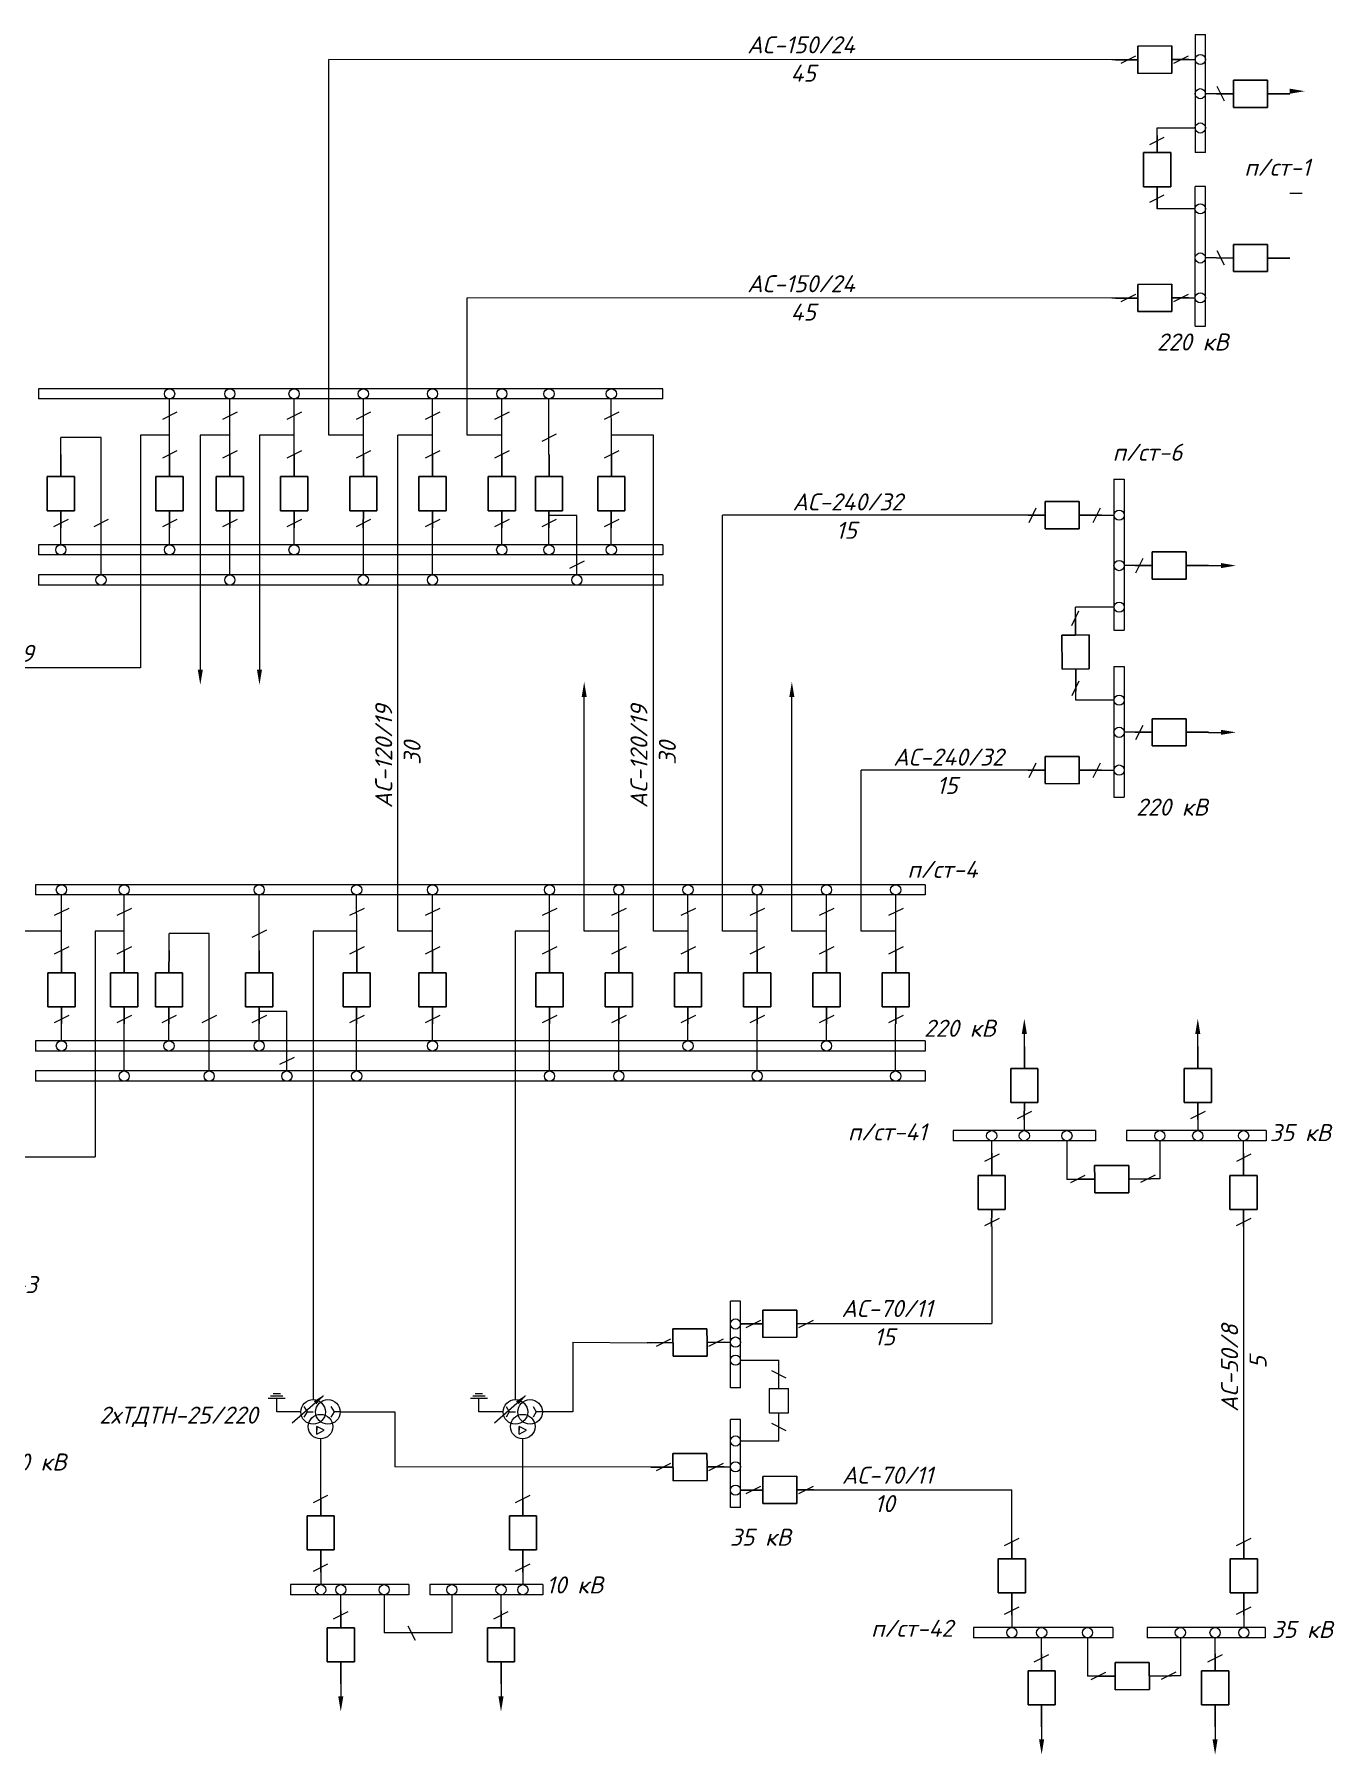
# Model space of a CAD drawing. Header units: millimetres. Extents: x 261 to 2717, y -1617 to -131.
# Drawn here: x 1556 to 1938, y -643 to -138 of the extents above; entities that cross this region are included whole.
import ezdxf

# ---------------------------------------------------------------- set-up
doc = ezdxf.new("R2010")
doc.units = ezdxf.units.MM
doc.layers.add('СХЕМА1', color=7, linetype='Continuous')
for name, color, linetype, lineweight in [('текст', 6, 'Continuous', 30), ('тонкая', 7, 'Continuous', 20), ('штриховка', 2, 'Continuous', 20)]:
    doc.layers.add(name, color=color, linetype=linetype, lineweight=lineweight)
doc.styles.add('ГОСТ', font='isocpeui.ttf')

# ---------------------------------------------------------------- blocks, each defined once
blk = doc.blocks.new('Выключатель')
for p, q in [((0, 10), (0, 16.5)), ((-4, 0), (-4, 10)), ((-4, 10), (4, 10)), ((4, 0), (4, 10)), ((0, 0), (-4, 0)), ((0, 0), (4, 0)), ((0, -5), (0, 0))]:
    blk.add_line(p, q)

msp = doc.modelspace()

# ---------------------------------------------------------------- linework, layer by layer
at = {"lineweight": 15}
for centre in [(1898.79, -145.16), (1898.79, -155.21), (1898.79, -165.27), (1898.79, -189.01), (1898.79, -203.44), (1898.79, -215.13), (1596.17, -243.33), (1613.86, -243.33), (1632.72, -243.33), (1653.05, -243.33), (1673.37, -243.33), (1693.7, -243.33), (1707.56, -243.33), (1725.86, -243.33), (1874.93, -278.96), (1564.22, -289.15), (1596.17, -289.15), (1632.72, -289.15), (1693.69, -289.15), (1707.56, -289.15), (1725.86, -289.15), (1725.86, -289.15), (1874.93, -293.76), (1576.03, -298), (1613.86, -298), (1653.05, -298), (1673.37, -298), (1715.72, -298), (1874.93, -305.99), (1874.93, -333.27), (1874.93, -342.72), (1874.93, -353.81), (1564.4, -388.99), (1582.83, -388.99), (1622.45, -388.99), (1651.09, -388.99), (1673.38, -388.99), (1707.72, -388.99), (1728.05, -388.99), (1748.37, -388.99), (1768.7, -388.99), (1789.02, -388.99), (1809.35, -388.99), (1564.4, -434.81), (1595.99, -434.81), (1622.45, -434.81), (1673.37, -434.81), (1748.37, -434.81), (1789.02, -434.81), (1582.83, -443.66), (1607.8, -443.66), (1630.61, -443.66), (1651.09, -443.66), (1707.72, -443.66), (1728.05, -443.66), (1768.69, -443.66), (1809.34, -443.66)]:
    msp.add_circle(centre, 1.5, dxfattribs=at)
at = {"color": 18, "lineweight": 15, "true_color": 0x000000}
for centre in [(1837.54, -461.17), (1847.11, -461.17), (1859.62, -461.17), (1886.89, -461.17), (1898.04, -461.17), (1911.5, -461.17), (1762.32, -516.46), (1762.32, -521.76), (1762.32, -527.07), (1762.32, -550.81), (1762.32, -558.41), (1762.32, -565.25), (1640.53, -594.48), (1646.43, -594.48), (1659.18, -594.48), (1679.04, -594.48), (1693.48, -594.48), (1699.91, -594.48), (1843.46, -607.09), (1852.2, -607.09), (1865.65, -607.09), (1892.93, -607.09), (1903.13, -607.09), (1911.56, -607.09)]:
    msp.add_circle(centre, 1.5, dxfattribs=at)
at = {"layer": 'СХЕМА1', "lineweight": 15}
for p, q in [((1875.55, -146.26), (1879.83, -144.12)), ((1890.99, -146.26), (1895.28, -144.12)), ((1905.93, -157.36), (1903.78, -153.08)), ((1883.94, -170.12), (1888.22, -167.97)), ((1883.94, -187.06), (1888.22, -184.92)), ((1905.93, -205.6), (1903.78, -201.31)), ((1875.55, -216.23), (1879.83, -214.09)), ((1890.99, -216.23), (1895.28, -214.09)), ((1598.33, -248.75), (1594.04, -250.9)), ((1616.01, -248.75), (1611.73, -250.9)), ((1634.88, -248.75), (1630.59, -250.9)), ((1655.2, -248.75), (1650.92, -250.9)), ((1675.53, -248.75), (1671.24, -250.9)), ((1695.85, -248.75), (1691.57, -250.9)), ((1728.02, -248.75), (1723.73, -250.9)), ((1709.71, -255.17), (1705.42, -257.31)), ((1598.33, -260.08), (1594.04, -262.22)), ((1616.01, -260.08), (1611.73, -262.22)), ((1634.88, -260.08), (1630.59, -262.22)), ((1655.2, -260.08), (1650.92, -262.22)), ((1675.53, -260.08), (1671.24, -262.22)), ((1695.85, -260.08), (1691.56, -262.22)), ((1728.02, -260.08), (1723.73, -262.22)), ((1848.49, -281.11), (1850.63, -276.82)), ((1867.35, -281.11), (1869.49, -276.83)), ((1566.38, -280.26), (1562.09, -282.4)), ((1578.18, -280.26), (1573.9, -282.4)), ((1598.33, -280.26), (1594.04, -282.4)), ((1616.01, -280.26), (1611.73, -282.4)), ((1634.88, -280.26), (1630.59, -282.4)), ((1655.2, -280.26), (1650.92, -282.4)), ((1675.53, -280.26), (1671.24, -282.4)), ((1695.85, -280.26), (1691.56, -282.4)), ((1709.71, -280.26), (1705.43, -282.4)), ((1728.02, -280.26), (1723.73, -282.4)), ((1717.88, -292.5), (1713.59, -294.64)), ((1879.9, -295.91), (1882.05, -291.63)), ((1861.06, -311.32), (1863.16, -307.01)), ((1861.15, -331.94), (1863.25, -327.63)), ((1879.9, -344.88), (1882.05, -340.59)), ((1848.49, -355.96), (1850.63, -351.67)), ((1867.35, -355.96), (1869.49, -351.68)), ((1566.55, -394.41), (1562.27, -396.55)), ((1584.99, -394.41), (1580.7, -396.55)), ((1653.25, -394.41), (1648.96, -396.55)), ((1675.53, -394.41), (1671.25, -396.55)), ((1709.88, -394.41), (1705.59, -396.55)), ((1730.2, -394.41), (1725.92, -396.55)), ((1750.53, -394.41), (1746.24, -396.55)), ((1770.85, -394.41), (1766.57, -396.55)), ((1791.18, -394.41), (1786.89, -396.55)), ((1811.5, -394.41), (1807.21, -396.55)), ((1624.6, -400.82), (1620.31, -402.97)), ((1566.55, -405.74), (1562.27, -407.88)), ((1584.99, -405.74), (1580.7, -407.88)), ((1653.25, -405.74), (1648.96, -407.88)), ((1675.53, -405.74), (1671.24, -407.88)), ((1709.88, -405.74), (1705.59, -407.88)), ((1730.2, -405.74), (1725.92, -407.88)), ((1750.53, -405.74), (1746.24, -407.88)), ((1770.85, -405.74), (1766.57, -407.88)), ((1791.18, -405.74), (1786.89, -407.88)), ((1811.5, -405.74), (1807.21, -407.88)), ((1566.55, -425.91), (1562.27, -428.06)), ((1584.99, -425.91), (1580.7, -428.06)), ((1598.14, -425.91), (1593.86, -428.06)), ((1609.95, -425.91), (1605.67, -428.06)), ((1624.61, -425.91), (1620.32, -428.06)), ((1653.25, -425.91), (1648.96, -428.06)), ((1675.53, -425.91), (1671.24, -428.06)), ((1709.88, -425.91), (1705.59, -428.06)), ((1730.2, -425.91), (1725.92, -428.06)), ((1750.53, -425.91), (1746.24, -428.06)), ((1770.85, -425.91), (1766.56, -428.06)), ((1791.17, -425.91), (1786.89, -428.06)), ((1811.5, -425.91), (1807.21, -428.06)), ((1632.77, -438.16), (1628.48, -440.3)), ((1849.27, -454.03), (1844.98, -456.18)), ((1900.2, -454.03), (1895.91, -456.18)), ((1839.69, -466.59), (1835.41, -468.73)), ((1913.65, -466.59), (1909.37, -468.73)), ((1864.93, -472.9), (1860.65, -475.04)), ((1885.55, -472.78), (1881.27, -474.92)), ((1839.69, -485.45), (1835.4, -487.59)), ((1913.65, -485.45), (1909.36, -487.59)), ((1765.44, -517.45), (1769.73, -515.31)), ((1780.89, -517.45), (1785.17, -515.31)), ((1739.08, -522.94), (1743.36, -520.79)), ((1754.52, -522.94), (1758.81, -520.79)), ((1739.08, -559.51), (1743.36, -557.37)), ((1754.52, -559.51), (1758.81, -557.37)), ((1765.44, -566.23), (1769.73, -564.09)), ((1780.89, -566.23), (1785.17, -564.09)), ((1638.38, -568.88), (1642.66, -566.74)), ((1697.76, -568.88), (1702.05, -566.74)), ((1841.31, -581.49), (1845.6, -579.35)), ((1909.41, -581.49), (1913.7, -579.35)), ((1638.37, -589.06), (1642.66, -586.91)), ((1697.76, -589.06), (1702.04, -586.91)), ((1644.28, -603.05), (1648.56, -600.91)), ((1691.33, -603.05), (1695.61, -600.91)), ((1841.3, -601.67), (1845.59, -599.53)), ((1909.4, -601.67), (1913.69, -599.53)), ((1850.05, -615.66), (1854.33, -613.52)), ((1900.98, -615.66), (1905.26, -613.52)), ((1870.96, -618.83), (1866.68, -620.97)), ((1891.59, -618.71), (1887.3, -620.85))]:
    msp.add_line(p, q, dxfattribs=at)
for points in [[(1925.03, -155.22), (1925.03, -153.73), (1929.49, -154.47)], [(1904.83, -294.51), (1904.83, -293.02), (1909.29, -293.77)], [(1604.44, -324.29), (1605.93, -324.29), (1605.18, -328.76)], [(1621.81, -324.29), (1623.3, -324.29), (1622.56, -328.76)], [(1718.64, -332.35), (1717.15, -332.35), (1717.89, -327.89)], [(1779.61, -332.35), (1778.12, -332.35), (1778.87, -327.89)], [(1904.83, -343.47), (1904.83, -341.98), (1909.29, -342.73)], [(1847.86, -431.27), (1846.38, -431.27), (1847.12, -426.8)], [(1898.79, -431.27), (1897.3, -431.27), (1898.05, -426.8)], [(1645.68, -625.82), (1647.17, -625.82), (1646.42, -630.28)], [(1692.73, -625.82), (1694.22, -625.82), (1693.47, -630.28)], [(1851.45, -638.43), (1852.94, -638.43), (1852.2, -642.89)], [(1902.38, -638.43), (1903.87, -638.43), (1903.13, -642.89)]]:
    msp.add_solid(points, dxfattribs=at)
at = {"layer": 'тонкая', "color": 18, "lineweight": 15, "true_color": 0x000000}
for p, q in [((1587.66, -323.8), (1505.29, -323.8)), ((1504.8, -467.34), (1574.27, -467.41)), ((1911.53, -573.78), (1911.53, -491.08)), ((1714.55, -521.76), (1714.55, -542.27)), ((1763.82, -527.07), (1775.02, -527.07)), ((1772.85, -530.13), (1777.14, -532.27)), ((1775.02, -535.37), (1775.02, -527.07)), ((1772.17, -535.37), (1772.17, -542.51)), ((1772.17, -535.37), (1777.88, -535.37)), ((1777.88, -542.51), (1777.88, -535.37)), ((1625.1, -538.28), (1630.14, -538.28)), ((1625.82, -537.56), (1629.42, -537.56)), ((1626.54, -536.84), (1628.7, -536.84)), ((1627.62, -542.27), (1627.62, -538.28)), ((1632.19, -545.43), (1641.21, -537.56)), ((1684.47, -538.28), (1689.51, -538.28)), ((1685.19, -537.56), (1688.79, -537.56)), ((1685.91, -536.84), (1688.07, -536.84)), ((1686.99, -542.27), (1686.99, -538.28)), ((1691.56, -545.43), (1700.59, -537.56)), ((1634.72, -542.27), (1627.62, -542.27)), ((1635.62, -540.72), (1636.52, -542.27)), ((1636.52, -542.27), (1635.62, -543.83)), ((1636.52, -542.27), (1638.32, -542.27)), ((1643.54, -540.72), (1644.44, -542.27)), ((1644.44, -542.27), (1643.54, -543.83)), ((1646.24, -542.27), (1644.44, -542.27)), ((1646.24, -542.27), (1662.32, -542.27)), ((1662.32, -542.27), (1662.32, -558.41)), ((1694.1, -542.27), (1686.99, -542.27)), ((1695, -540.72), (1695.9, -542.27)), ((1695.9, -542.27), (1695, -543.83)), ((1695.9, -542.27), (1697.7, -542.27)), ((1702.92, -540.72), (1703.82, -542.27)), ((1703.82, -542.27), (1702.92, -543.83)), ((1705.62, -542.27), (1703.82, -542.27)), ((1714.55, -542.27), (1705.62, -542.27)), ((1772.17, -542.51), (1777.88, -542.51)), ((1775.02, -550.81), (1775.02, -542.51)), ((1641.57, -547.68), (1639.41, -546.6)), ((1639.41, -546.6), (1639.41, -547.68)), ((1639.41, -548.76), (1639.41, -546.6)), ((1639.41, -548.76), (1641.57, -547.68)), ((1700.94, -547.68), (1698.78, -546.6)), ((1698.78, -546.6), (1698.78, -547.68)), ((1698.79, -548.76), (1698.78, -546.6)), ((1698.79, -548.76), (1700.94, -547.68)), ((1772.85, -545.57), (1777.14, -547.72)), ((1763.82, -550.81), (1775.02, -550.81)), ((1659.18, -595.98), (1659.18, -607.18)), ((1679.04, -595.98), (1679.04, -607.18)), ((1666.1, -605.04), (1668.25, -609.33)), ((1679.04, -607.18), (1659.18, -607.18))]:
    msp.add_line(p, q, dxfattribs=at)
for centre in [(1638.32, -542.27), (1642.64, -542.27), (1697.7, -542.27), (1702.02, -542.27), (1640.48, -546.59), (1699.86, -546.59)]:
    msp.add_circle(centre, 3.6, dxfattribs=at)
for points in [[(1638.52, -539.12), (1639.3, -540.02), (1641.6, -537.22)], [(1697.9, -539.12), (1698.68, -540.02), (1700.98, -537.22)]]:
    msp.add_solid(points, dxfattribs=at)
at = {"layer": 'штриховка', "color": 0, "lineweight": 15}
for p, q in [((1897.29, -137.79), (1897.29, -172.51)), ((1897.29, -137.79), (1900.29, -137.79)), ((1900.29, -172.51), (1900.29, -137.79)), ((1872.85, -145.27), (1642.88, -145.17)), ((1642.89, -255.49), (1642.88, -145.17)), ((1873.93, -145.27), (1872.85, -145.27)), ((1895.43, -145.16), (1897.29, -145.16)), ((1903.53, -155.21), (1900.29, -155.21)), ((1886.1, -165.27), (1897.29, -165.27)), ((1886.1, -167.51), (1886.1, -165.27)), ((1900.29, -172.51), (1897.29, -172.51)), ((1897.29, -223.48), (1897.29, -182.5)), ((1900.29, -182.5), (1897.29, -182.5)), ((1900.29, -223.48), (1900.29, -182.5)), ((1925.03, -184.44), (1928.69, -184.44)), ((1897.29, -189.01), (1886.09, -189.01)), ((1903.53, -203.44), (1900.29, -203.44)), ((1872.85, -215.24), (1683.53, -215.16)), ((1683.54, -255.49), (1683.53, -215.16)), ((1873.93, -215.24), (1872.85, -215.24)), ((1895.43, -215.13), (1897.29, -215.13)), ((1897.29, -223.48), (1900.29, -223.48)), ((1740.96, -241.83), (1557.68, -241.83)), ((1557.68, -241.83), (1557.68, -244.83)), ((1740.96, -244.83), (1740.96, -241.83)), ((1740.96, -244.83), (1557.68, -244.83)), ((1596.18, -256.15), (1596.17, -244.83)), ((1613.86, -256.15), (1613.86, -244.83)), ((1632.73, -256.15), (1632.72, -244.83)), ((1653.05, -256.15), (1653.05, -244.83)), ((1673.38, -256.15), (1673.37, -244.83)), ((1693.7, -256.15), (1693.7, -244.83)), ((1707.56, -256.15), (1707.56, -244.83)), ((1725.87, -256.15), (1725.86, -244.83)), ((1564.23, -261.16), (1564.23, -256.15)), ((1576.03, -256.15), (1564.23, -256.15)), ((1576.03, -296.5), (1576.03, -256.15)), ((1596.18, -255.49), (1587.66, -255.49)), ((1596.18, -261.16), (1596.18, -256.15)), ((1613.86, -255.49), (1605.19, -255.49)), ((1605.19, -255.49), (1605.19, -314.13)), ((1613.86, -261.16), (1613.86, -256.15)), ((1632.73, -255.49), (1622.56, -255.49)), ((1622.56, -255.49), (1622.56, -314.13)), ((1632.73, -261.16), (1632.73, -256.15)), ((1653.05, -255.49), (1642.89, -255.49)), ((1653.05, -261.16), (1653.05, -256.15)), ((1673.38, -255.49), (1663.21, -255.49)), ((1663.22, -401.15), (1663.21, -255.49)), ((1673.38, -261.16), (1673.38, -256.15)), ((1693.7, -255.49), (1683.54, -255.49)), ((1693.7, -261.16), (1693.7, -256.15)), ((1707.56, -261.16), (1707.56, -256.15)), ((1738.21, -255.49), (1725.87, -255.49)), ((1725.87, -261.16), (1725.87, -256.15)), ((1738.21, -401.15), (1738.21, -255.49)), ((1873.43, -268.41), (1873.43, -312.75)), ((1873.43, -268.41), (1876.43, -268.41)), ((1876.43, -268.41), (1876.43, -312.75)), ((1564.22, -287.65), (1564.22, -282.65)), ((1596.17, -287.65), (1596.17, -282.65)), ((1613.86, -287.65), (1613.86, -282.65)), ((1632.72, -287.65), (1632.72, -282.65)), ((1653.05, -287.65), (1653.05, -282.65)), ((1673.37, -296.5), (1673.37, -282.65)), ((1693.69, -287.65), (1693.69, -278.81)), ((1693.69, -287.65), (1693.69, -282.65)), ((1715.72, -279.04), (1707.56, -279.04)), ((1707.56, -287.65), (1707.56, -282.65)), ((1715.72, -287.65), (1715.72, -279.04)), ((1725.86, -287.65), (1725.86, -282.65)), ((1845.01, -278.95), (1758.53, -278.99)), ((1758.54, -401.15), (1758.53, -278.99)), ((1848.25, -278.95), (1845.01, -278.95)), ((1869.75, -278.96), (1873.43, -278.96)), ((1557.68, -287.65), (1557.68, -290.65)), ((1740.96, -287.65), (1557.68, -287.65)), ((1613.86, -296.5), (1613.86, -287.65)), ((1653.05, -296.5), (1653.05, -287.65)), ((1715.72, -296.5), (1715.72, -287.65)), ((1740.96, -287.65), (1740.96, -290.65)), ((1740.96, -290.65), (1557.68, -290.65)), ((1557.68, -296.5), (1557.68, -299.5)), ((1740.96, -296.5), (1557.68, -296.5)), ((1740.96, -296.5), (1740.96, -299.5)), ((1879.66, -293.76), (1876.43, -293.76)), ((1901.16, -293.77), (1904.83, -293.77)), ((1740.96, -299.5), (1557.68, -299.5)), ((1862.11, -309.15), (1862.11, -305.99)), ((1862.23, -305.99), (1862.11, -305.99)), ((1873.43, -305.99), (1862.23, -305.99)), ((1873.43, -312.75), (1876.43, -312.75)), ((1605.19, -314.13), (1605.18, -324.29)), ((1622.56, -314.13), (1622.56, -324.29)), ((1873.43, -323.4), (1873.43, -361.72)), ((1873.43, -323.4), (1876.43, -323.4)), ((1876.43, -323.4), (1876.43, -361.72)), ((1717.89, -342.52), (1717.89, -332.35)), ((1778.87, -342.52), (1778.87, -332.35)), ((1862.23, -333.27), (1862.23, -330.65)), ((1873.43, -333.27), (1862.23, -333.27)), ((1717.89, -401.15), (1717.89, -342.52)), ((1778.86, -401.15), (1778.87, -342.52)), ((1879.66, -342.72), (1876.43, -342.72)), ((1901.16, -342.73), (1904.83, -342.73)), ((1845.01, -353.8), (1799.18, -353.84)), ((1799.19, -401.15), (1799.18, -353.84)), ((1848.25, -353.8), (1845.01, -353.8)), ((1869.75, -353.81), (1873.43, -353.81)), ((1873.43, -361.72), (1876.43, -361.72)), ((1817.97, -387.49), (1556.8, -387.49)), ((1556.8, -387.49), (1556.8, -390.49)), ((1817.97, -387.49), (1817.97, -390.49)), ((1817.97, -390.49), (1556.8, -390.49)), ((1564.4, -401.81), (1564.4, -390.49)), ((1582.84, -401.81), (1582.83, -390.49)), ((1622.45, -401.81), (1622.45, -390.49)), ((1651.1, -401.81), (1651.09, -390.49)), ((1673.38, -401.81), (1673.38, -390.49)), ((1707.73, -401.81), (1707.72, -390.49)), ((1728.05, -401.81), (1728.05, -390.49)), ((1748.38, -401.81), (1748.37, -390.49)), ((1768.7, -401.81), (1768.7, -390.49)), ((1789.03, -401.81), (1789.02, -390.49)), ((1809.35, -401.81), (1809.35, -390.49)), ((1564.4, -401.15), (1552.66, -401.15)), ((1564.4, -406.81), (1564.4, -401.81)), ((1582.84, -401.15), (1574.27, -401.15)), ((1582.84, -406.81), (1582.84, -401.81)), ((1596, -406.81), (1596, -401.81)), ((1607.8, -401.81), (1596, -401.81)), ((1607.8, -442.16), (1607.8, -401.81)), ((1622.45, -406.81), (1622.45, -401.81)), ((1638.33, -401.15), (1638.32, -538.67)), ((1651.1, -401.15), (1638.33, -401.15)), ((1651.1, -406.81), (1651.1, -401.81)), ((1673.38, -401.15), (1663.22, -401.15)), ((1673.38, -406.81), (1673.38, -401.81)), ((1707.73, -401.15), (1697.59, -401.15)), ((1707.73, -406.81), (1707.73, -401.81)), ((1728.05, -401.15), (1717.89, -401.15)), ((1728.05, -406.81), (1728.05, -401.81)), ((1748.38, -401.15), (1738.21, -401.15)), ((1748.38, -406.81), (1748.38, -401.81)), ((1768.7, -401.15), (1758.54, -401.15)), ((1768.7, -406.81), (1768.7, -401.81)), ((1789.03, -401.15), (1778.86, -401.15)), ((1789.03, -406.81), (1789.03, -401.81)), ((1809.35, -401.15), (1799.19, -401.15)), ((1809.35, -406.81), (1809.35, -401.81)), ((1564.4, -433.31), (1564.4, -428.31)), ((1582.83, -433.31), (1582.83, -428.31)), ((1595.99, -433.31), (1595.99, -428.31)), ((1630.61, -424.7), (1622.45, -424.7)), ((1622.45, -433.31), (1622.45, -428.31)), ((1630.61, -433.31), (1630.61, -424.7)), ((1651.09, -433.31), (1651.09, -428.31)), ((1673.37, -433.31), (1673.37, -428.31)), ((1707.72, -442.16), (1707.72, -428.31)), ((1728.05, -433.31), (1728.05, -428.31)), ((1748.37, -433.31), (1748.37, -428.31)), ((1768.69, -433.31), (1768.7, -428.31)), ((1789.02, -433.31), (1789.02, -428.31)), ((1809.34, -433.31), (1809.34, -428.31)), ((1556.8, -433.31), (1556.8, -436.31)), ((1817.97, -433.31), (1556.8, -433.31)), ((1582.83, -442.16), (1582.83, -433.31)), ((1630.61, -442.16), (1630.61, -433.31)), ((1651.09, -442.16), (1651.09, -433.31)), ((1728.05, -442.16), (1728.05, -433.31)), ((1768.69, -442.16), (1768.69, -433.31)), ((1809.34, -442.16), (1809.34, -433.31)), ((1817.96, -433.31), (1817.96, -436.31)), ((1847.12, -434.93), (1847.12, -431.27)), ((1898.05, -434.93), (1898.05, -431.27)), ((1817.97, -436.31), (1556.8, -436.31)), ((1556.8, -442.16), (1556.8, -445.16)), ((1817.97, -442.16), (1556.8, -442.16)), ((1817.96, -442.16), (1817.96, -445.16)), ((1817.97, -445.16), (1556.8, -445.16)), ((1847.11, -456.43), (1847.11, -459.67)), ((1898.04, -456.43), (1898.04, -459.67)), ((1837.54, -466.34), (1837.54, -462.67)), ((1859.62, -462.67), (1859.62, -473.87)), ((1886.89, -462.67), (1886.89, -473.87)), ((1911.5, -466.34), (1911.5, -462.67)), ((1859.62, -473.87), (1859.62, -473.98)), ((1862.78, -473.98), (1859.62, -473.98)), ((1886.89, -473.87), (1884.27, -473.87)), ((1837.53, -487.84), (1837.53, -516.35)), ((1911.49, -487.84), (1911.49, -491.08)), ((1785.32, -516.35), (1837.53, -516.35)), ((1737.46, -521.94), (1736.38, -521.94)), ((1758.96, -521.83), (1760.82, -521.83)), ((1640.53, -567.8), (1640.53, -550.19)), ((1699.92, -567.8), (1699.92, -550.19)), ((1758.96, -558.41), (1760.82, -558.41)), ((1785.32, -565.13), (1843.43, -565.13)), ((1843.47, -580.42), (1843.43, -565.13)), ((1911.56, -580.42), (1911.56, -572.08)), ((1640.53, -589.3), (1640.53, -592.98)), ((1699.91, -589.3), (1699.91, -592.98)), ((1646.43, -600.65), (1646.43, -595.98)), ((1693.48, -600.65), (1693.48, -595.98)), ((1843.46, -601.92), (1843.46, -605.59)), ((1911.56, -601.92), (1911.56, -605.59)), ((1852.2, -613.26), (1852.2, -608.59)), ((1865.65, -608.59), (1865.65, -619.8)), ((1892.93, -608.59), (1892.93, -619.8)), ((1903.13, -613.26), (1903.13, -608.59)), ((1646.43, -615.65), (1646.42, -625.82)), ((1865.65, -619.8), (1865.65, -619.91)), ((1868.81, -619.91), (1865.65, -619.91)), ((1892.93, -619.8), (1890.31, -619.8)), ((1693.47, -622.15), (1693.47, -625.82)), ((1852.2, -634.76), (1852.2, -638.43)), ((1903.13, -634.76), (1903.13, -638.43))]:
    msp.add_line(p, q, dxfattribs=at)
at = {"layer": 'штриховка', "color": 18, "lineweight": 15, "true_color": 0x000000}
for p, q in [((1587.66, -255.49), (1587.63, -323.8)), ((1574.27, -401.15), (1574.27, -467.42)), ((1697.59, -401.15), (1697.59, -538.68)), ((1868.05, -459.67), (1826.27, -459.67)), ((1826.27, -459.67), (1826.27, -462.67)), ((1868.05, -462.67), (1826.27, -462.67)), ((1868.05, -459.67), (1868.05, -462.67)), ((1918.13, -459.67), (1877.16, -459.67)), ((1877.16, -459.67), (1877.16, -462.67)), ((1918.13, -462.67), (1877.16, -462.67)), ((1918.13, -459.67), (1918.13, -462.67)), ((1760.82, -535.2), (1760.82, -509.73)), ((1763.82, -509.73), (1760.82, -509.73)), ((1763.82, -535.2), (1763.82, -509.73)), ((1714.55, -521.76), (1736.38, -521.94)), ((1763.82, -535.2), (1760.82, -535.2)), ((1760.82, -570.35), (1760.82, -544.54)), ((1763.82, -544.54), (1760.82, -544.54)), ((1763.82, -570.35), (1763.82, -544.54)), ((1737.46, -558.52), (1662.32, -558.41)), ((1763.82, -570.35), (1760.82, -570.35)), ((1666.42, -592.98), (1631.71, -592.98)), ((1631.71, -592.98), (1631.71, -595.98)), ((1666.42, -595.98), (1631.71, -595.98)), ((1666.42, -592.98), (1666.42, -595.98)), ((1705.78, -592.98), (1672.54, -592.98)), ((1672.54, -592.98), (1672.54, -595.98)), ((1705.78, -595.98), (1672.54, -595.98)), ((1705.78, -592.98), (1705.78, -595.98)), ((1873.14, -605.59), (1832.17, -605.59)), ((1832.17, -605.59), (1832.17, -608.59)), ((1873.14, -605.59), (1873.14, -608.59)), ((1883.14, -605.59), (1883.14, -608.59)), ((1917.85, -605.59), (1883.14, -605.59)), ((1917.85, -605.59), (1917.85, -608.59)), ((1873.14, -608.59), (1832.17, -608.59)), ((1917.85, -608.59), (1883.14, -608.59))]:
    msp.add_line(p, q, dxfattribs=at)

# ---------------------------------------------------------------- block references
at = {"lineweight": 15}
for p, rotation in [((1890.43, -145.18), 90.30043506488984), ((1890.43, -215.15), 90.30043506488984), ((1862.14, -314.15), 180.3004350648897), ((1867.78, -473.95), 270.3004350648898), ((1780.32, -516.37), 90.30043506488984), ((1753.96, -521.86), 90.30043506488984), ((1753.96, -558.44), 90.30043506488984), ((1780.32, -565.16), 90.30043506488984), ((1873.81, -619.88), 270.3004350648898)]:
    msp.add_blockref('Выключатель', p, dxfattribs=dict(at, rotation=rotation))
at = {"lineweight": 15, "xscale": -1}
for p, rotation in [((1908.53, -155.21), 269.9830018169337), ((1886.1, -172.51), 179.9830018169337), ((1908.53, -203.45), 269.9830018169337), ((1564.22, -277.65), 359.9830018169337), ((1596.17, -277.65), 359.9830018169337), ((1613.86, -277.65), 359.9830018169337), ((1632.72, -277.65), 359.9830018169337), ((1653.05, -277.65), 359.9830018169337), ((1673.37, -277.65), 359.9830018169337), ((1693.7, -277.65), 359.9830018169337), ((1707.56, -277.65), 359.9830018169337), ((1725.86, -277.65), 359.9830018169337), ((1853.25, -278.95), 269.9830018169337), ((1884.66, -293.76), 269.9830018169337), ((1884.66, -342.72), 269.9830018169337), ((1853.25, -353.8), 269.9830018169337), ((1564.4, -423.31), 359.9830018169337), ((1582.83, -423.31), 359.9830018169337), ((1595.99, -423.31), 359.9830018169337), ((1622.45, -423.31), 359.9830018169337), ((1651.09, -423.31), 359.9830018169337), ((1673.38, -423.31), 359.9830018169337), ((1707.72, -423.31), 359.9830018169337), ((1728.05, -423.31), 359.9830018169337), ((1748.37, -423.31), 359.9830018169337), ((1768.7, -423.31), 359.9830018169337), ((1789.02, -423.31), 359.9830018169337), ((1809.35, -423.31), 359.9830018169337), ((1847.12, -451.43), 359.9830018169337), ((1898.04, -451.43), 359.9830018169337), ((1837.53, -482.84), 359.9830018169337), ((1911.49, -482.84), 359.9830018169337), ((1640.53, -572.8), 179.9830018169337), ((1699.92, -572.8), 179.9830018169337), ((1843.47, -585.42), 179.9830018169337), ((1911.56, -585.42), 179.9830018169337), ((1646.43, -605.65), 179.9830018169337), ((1693.48, -605.65), 179.9830018169337), ((1852.2, -618.26), 179.9830018169337), ((1903.13, -618.26), 179.9830018169337)]:
    msp.add_blockref('Выключатель', p, dxfattribs=dict(at, rotation=rotation))

# ---------------------------------------------------------------- texts
at = {"color": 18, "lineweight": 15, "true_color": 0x000000, "insert": (1706.75, -590.58), "char_height": 5, "attachment_point": 1, "style": 'ГОСТ'}
msp.add_mtext_dynamic_manual_height_columns('10 кВ', width=29.4775, gutter_width=12.5, heights=[14.71], dxfattribs=at)
at = {"layer": 'текст', "color": 18, "lineweight": 15, "true_color": 0x000000, "char_height": 5, "attachment_point": 1, "style": 'ГОСТ'}
for s, width, gutter_width, heights, insert in [('АС-150/24\\P    45', 29.0657, 20, [0], (1765.77, -138.36)), ('АС-150/24\\P    45', 29.0657, 20, [0], (1765.77, -208.5)), ('п/ст-6', 29.4775, 12.5, [14.71], (1873.05, -257.99)), ('АС-240/32\\P    15', 29.0657, 20, [0], (1779.06, -272.57)), ('АС-185/29\\P   50', 29.0657, 20, [0], (1524.39, -317.03)), ('АС-240/32\\P    15', 29.0657, 20, [0], (1808.64, -347.5)), ('п/ст-4', 29.4775, 12.5, [14.71], (1812.78, -380.47)), ('220 кВ', 29.0657, 20, [0], (1817.67, -427.12)), ('п/ст-41', 29.4775, 12.5, [14.71], (1795.33, -457.56)), ('35 кВ', 29.0657, 20, [0], (1919.18, -457.77)), ('п/ст-3', 29.4775, 12.5, [14.71], (1536.94, -502.39)), ('АС-70/11\\P   15', 29.0657, 20, [0], (1793.43, -509.4)), ('2хТДТН-25/220', 29.0657, 20, [0], (1575.51, -540.72)), ('220 кВ', 29.0657, 20, [0], (1544.83, -554.48)), ('АС-70/11\\P   10', 29.0657, 20, [0], (1793.56, -558.36)), ('35 кВ', 29.0657, 20, [0], (1760.66, -576.57)), ('п/ст-42', 29.4775, 12.5, [14.71], (1802.14, -603.31)), ('35 кВ', 29.0657, 20, [0], (1919.76, -603.64))]:
    msp.add_mtext_dynamic_manual_height_columns(s, width=width, gutter_width=gutter_width, heights=heights, dxfattribs=dict(at, insert=insert))
at = {"layer": 'текст', "lineweight": 15, "char_height": 5, "attachment_point": 1, "style": 'ГОСТ'}
for s, width, gutter_width, heights, insert in [('п/ст-1', 29.0657, 20, [0], (1911.72, -174.31)), ('220 кВ', 29.4775, 12.5, [14.71], (1886.03, -225.61)), ('220 кВ', 29.4775, 12.5, [14.71], (1879.93, -362.19))]:
    msp.add_mtext_dynamic_manual_height_columns(s, width=width, gutter_width=gutter_width, heights=heights, dxfattribs=dict(at, insert=insert))
at = {"layer": 'текст', "color": 18, "lineweight": 15, "true_color": 0x000000, "char_height": 5, "attachment_point": 1, "rotation": 90, "style": 'ГОСТ'}
for s, insert in [('АС-120/19\\P    30', (1656.53, -365)), ('АС-120/19\\P    30', (1731.48, -365)), ('АС-50/8\\P    5', (1904.9, -542.27))]:
    msp.add_mtext_dynamic_manual_height_columns(s, width=29.0657, gutter_width=20, heights=[0], dxfattribs=dict(at, insert=insert))

doc.saveas('drawing.dxf')
